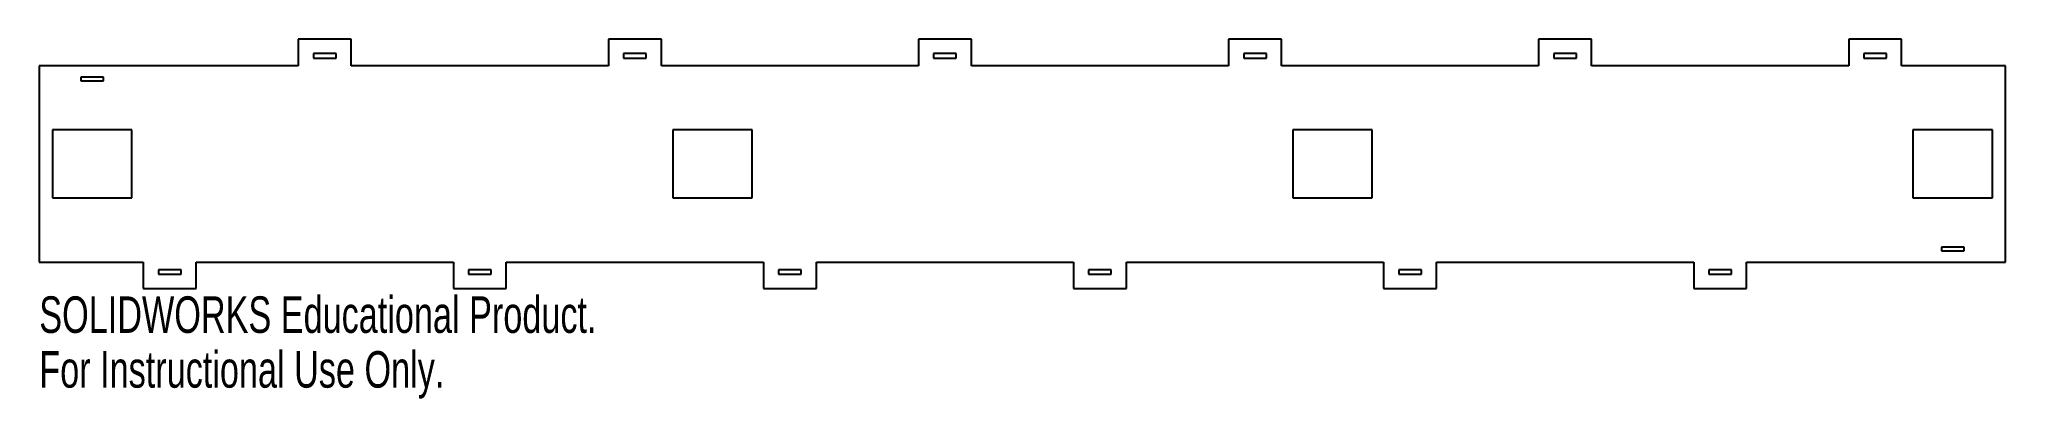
# Model space of a CAD drawing. Header units: millimetres. Extents: x -129 to 131, y 5 to 52.
import ezdxf

# ---------------------------------------------------------------- set-up
doc = ezdxf.new("R2010")
doc.units = ezdxf.units.MM
doc.styles.add('SLDTEXTSTYLE0', font='TXT', dxfattribs={"width": 0.7})

msp = doc.modelspace()

# ---------------------------------------------------------------- linework, layer by layer
at = {"color": 7, "linetype": 'Continuous', "lineweight": 25}
for p, q in [((-95.23, 52.16), (-95.23, 48.66)), ((-88.23, 52.16), (-95.23, 52.16)), ((-88.23, 48.66), (-88.23, 52.16)), ((-54.23, 52.16), (-54.23, 48.66)), ((-47.23, 52.16), (-54.23, 52.16)), ((-47.23, 48.66), (-47.23, 52.16)), ((-13.23, 52.16), (-13.23, 48.66)), ((-6.23, 52.16), (-13.23, 52.16)), ((-6.23, 48.66), (-6.23, 52.16)), ((27.77, 52.16), (27.77, 48.66)), ((34.77, 52.16), (27.77, 52.16)), ((34.77, 48.66), (34.77, 52.16)), ((68.77, 52.16), (68.77, 48.66)), ((75.77, 52.16), (68.77, 52.16)), ((75.77, 48.66), (75.77, 52.16)), ((109.77, 52.16), (109.77, 48.66)), ((116.77, 52.16), (109.77, 52.16)), ((116.77, 48.66), (116.77, 52.16)), ((-90.23, 50.26), (-93.23, 50.26)), ((-93.23, 50.26), (-93.23, 49.66)), ((-93.23, 49.66), (-90.23, 49.66)), ((-90.23, 49.66), (-90.23, 50.26)), ((-49.23, 50.26), (-52.23, 50.26)), ((-52.23, 50.26), (-52.23, 49.66)), ((-52.23, 49.66), (-49.23, 49.66)), ((-49.23, 49.66), (-49.23, 50.26)), ((-8.23, 50.26), (-11.23, 50.26)), ((-11.23, 50.26), (-11.23, 49.66)), ((-11.23, 49.66), (-8.23, 49.66)), ((-8.23, 49.66), (-8.23, 50.26)), ((32.77, 50.26), (29.77, 50.26)), ((29.77, 50.26), (29.77, 49.66)), ((29.77, 49.66), (32.77, 49.66)), ((32.77, 49.66), (32.77, 50.26)), ((73.77, 50.26), (70.77, 50.26)), ((70.77, 50.26), (70.77, 49.66)), ((70.77, 49.66), (73.77, 49.66)), ((73.77, 49.66), (73.77, 50.26)), ((114.77, 50.26), (111.77, 50.26)), ((111.77, 50.26), (111.77, 49.66)), ((111.77, 49.66), (114.77, 49.66)), ((114.77, 49.66), (114.77, 50.26)), ((-95.23, 48.66), (-129.48, 48.66)), ((-129.48, 48.66), (-129.48, 22.66)), ((-120.98, 47.16), (-123.98, 47.16)), ((-123.98, 47.16), (-123.98, 46.66)), ((-120.98, 46.66), (-120.98, 47.16)), ((-54.23, 48.66), (-88.23, 48.66)), ((-13.23, 48.66), (-47.23, 48.66)), ((27.77, 48.66), (-6.23, 48.66)), ((68.77, 48.66), (34.77, 48.66)), ((109.77, 48.66), (75.77, 48.66)), ((130.52, 48.66), (116.77, 48.66)), ((130.52, 22.66), (130.52, 48.66)), ((-123.98, 46.66), (-120.98, 46.66)), ((-117.23, 40.16), (-127.73, 40.16)), ((-127.73, 40.16), (-127.73, 31.16)), ((-117.23, 31.16), (-117.23, 40.16)), ((-35.23, 40.16), (-45.73, 40.16)), ((-45.73, 40.16), (-45.73, 31.16)), ((-35.23, 31.16), (-35.23, 40.16)), ((36.27, 40.16), (36.27, 31.16)), ((46.77, 40.16), (36.27, 40.16)), ((46.77, 31.16), (46.77, 40.16)), ((118.27, 40.16), (118.27, 31.16)), ((128.77, 40.16), (118.27, 40.16)), ((128.77, 31.16), (128.77, 40.16)), ((-127.73, 31.16), (-117.23, 31.16)), ((-45.73, 31.16), (-35.23, 31.16)), ((36.27, 31.16), (46.77, 31.16)), ((118.27, 31.16), (128.77, 31.16)), ((125.02, 24.66), (122.02, 24.66)), ((122.02, 24.66), (122.02, 24.16)), ((122.02, 24.16), (125.02, 24.16)), ((125.02, 24.16), (125.02, 24.66)), ((-129.48, 22.66), (-115.73, 22.66)), ((-115.73, 22.66), (-115.73, 19.16)), ((-110.73, 21.66), (-113.73, 21.66)), ((-113.73, 21.66), (-113.73, 21.06)), ((-113.73, 21.06), (-110.73, 21.06)), ((-110.73, 21.06), (-110.73, 21.66)), ((-108.73, 22.66), (-74.73, 22.66)), ((-108.73, 19.16), (-108.73, 22.66)), ((-74.73, 22.66), (-74.73, 19.16)), ((-69.73, 21.66), (-72.73, 21.66)), ((-72.73, 21.66), (-72.73, 21.06)), ((-72.73, 21.06), (-69.73, 21.06)), ((-69.73, 21.06), (-69.73, 21.66)), ((-67.73, 22.66), (-33.73, 22.66)), ((-67.73, 19.16), (-67.73, 22.66)), ((-33.73, 22.66), (-33.73, 19.16)), ((-28.73, 21.66), (-31.73, 21.66)), ((-31.73, 21.66), (-31.73, 21.06)), ((-31.73, 21.06), (-28.73, 21.06)), ((-28.73, 21.06), (-28.73, 21.66)), ((-26.73, 22.66), (7.27, 22.66)), ((-26.73, 19.16), (-26.73, 22.66)), ((7.27, 22.66), (7.27, 19.16)), ((12.27, 21.66), (9.27, 21.66)), ((9.27, 21.66), (9.27, 21.06)), ((9.27, 21.06), (12.27, 21.06)), ((12.27, 21.06), (12.27, 21.66)), ((14.27, 22.66), (48.27, 22.66)), ((14.27, 19.16), (14.27, 22.66)), ((48.27, 22.66), (48.27, 19.16)), ((53.27, 21.66), (50.27, 21.66)), ((50.27, 21.66), (50.27, 21.06)), ((50.27, 21.06), (53.27, 21.06)), ((53.27, 21.06), (53.27, 21.66)), ((55.27, 22.66), (89.27, 22.66)), ((55.27, 19.16), (55.27, 22.66)), ((89.27, 22.66), (89.27, 19.16)), ((94.27, 21.66), (91.27, 21.66)), ((91.27, 21.66), (91.27, 21.06)), ((91.27, 21.06), (94.27, 21.06)), ((94.27, 21.06), (94.27, 21.66)), ((96.27, 22.66), (130.52, 22.66)), ((96.27, 19.16), (96.27, 22.66)), ((-115.73, 19.16), (-108.73, 19.16)), ((-74.73, 19.16), (-67.73, 19.16)), ((-33.73, 19.16), (-26.73, 19.16)), ((7.27, 19.16), (14.27, 19.16)), ((48.27, 19.16), (55.27, 19.16)), ((89.27, 19.16), (96.27, 19.16))]:
    msp.add_line(p, q, dxfattribs=at)

# ---------------------------------------------------------------- texts
at = {"color": 7, "linetype": 'Continuous', "char_height": 4.8336, "attachment_point": 1, "style": 'SLDTEXTSTYLE0'}
for s, insert in [('SOLIDWORKS Educational Product.', (-129.48, 18.14)), ('For Instructional Use Only.', (-129.48, 10.89))]:
    msp.add_mtext(s, dxfattribs=dict(at, insert=insert))

doc.saveas('drawing.dxf')
